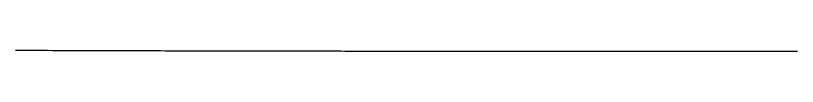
# Model space of a CAD drawing. Extents: x -51 to 27, y -13 to 136.
# Drawn here: x -16.75 to -11.68, y 5.74 to 5.75 of the extents above; entities that cross this region are included whole.
import ezdxf

# ---------------------------------------------------------------- set-up
doc = ezdxf.new("R2010")
doc.units = 0
doc.header["$MEASUREMENT"] = 0
doc.layers.add('GEOMETRY', color=2, linetype='Continuous', lineweight=25)

# ---------------------------------------------------------------- blocks, each defined once
blk = doc.blocks.new('2026 MONTERREY-BLOOM')
at = {"layer": 'GEOMETRY'}
blk.add_line((-5.0654, -77.9644), (-5.0717, -77.9644), dxfattribs=at)
at = {"layer": 'GEOMETRY', "flags": 128}
for points in [[(-0.6505, -77.9701), (-1.0102, -77.9702), (-1.3761, -77.9703)], [(0, -77.9699), (-0.3237, -77.97), (-0.6505, -77.9701)]]:
    blk.add_lwpolyline(points, dxfattribs=at)
at = {"layer": 'GEOMETRY'}
for points, knots in [([(-3.9987, -77.9676), (-4.177, -77.9672), (-4.5325, -77.9663), (-4.8881, -77.965), (-5.0654, -77.9644)], [0, 0, 0, 0, 0.501343, 1, 1, 1, 1]), ([(-3.0144, -77.9694), (-3.1803, -77.9692), (-3.5084, -77.9687), (-3.8365, -77.968), (-3.9987, -77.9676)], [0, 0, 0, 0, 0.5056369, 1, 1, 1, 1]), ([(-2.1686, -77.9701), (-2.31, -77.97), (-2.5919, -77.9699), (-2.8739, -77.9696), (-3.0144, -77.9694)], [0, 0, 0, 0, 0.501595, 1, 1, 1, 1]), ([(-1.3761, -77.9703), (-1.5076, -77.9703), (-1.7717, -77.9703), (-2.0359, -77.9702), (-2.1686, -77.9701)], [0, 0, 0, 0, 0.497627, 1, 1, 1, 1])]:
    blk.add_open_spline(points, degree=3, knots=knots, dxfattribs=at)

msp = doc.modelspace()

# ---------------------------------------------------------------- block references
msp.add_blockref('2026 MONTERREY-BLOOM', (-11.682, 83.7145))

doc.saveas('drawing.dxf')
